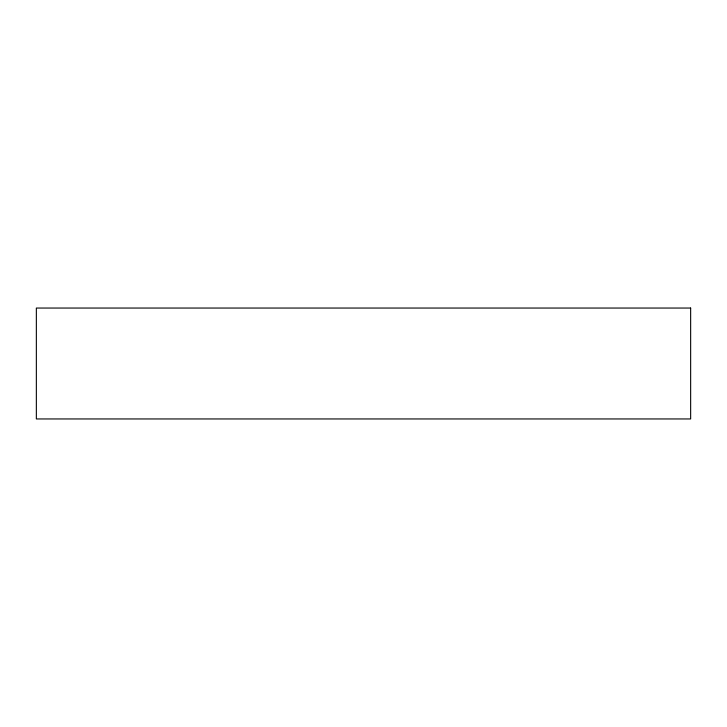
<?xml version="1.0" encoding="UTF-8"?>
<svg xmlns="http://www.w3.org/2000/svg" width="727" height="727" viewBox="0 0 727 727"><rect width="100%" height="100%" fill="white"/><g stroke="black" fill="none" stroke-linecap="round" stroke-linejoin="round"><path stroke-width="1.09" d="M690.65 308.048L36.35 308.048L36.35 418.952L690.65 418.952L690.65 308.048"/></g></svg>
